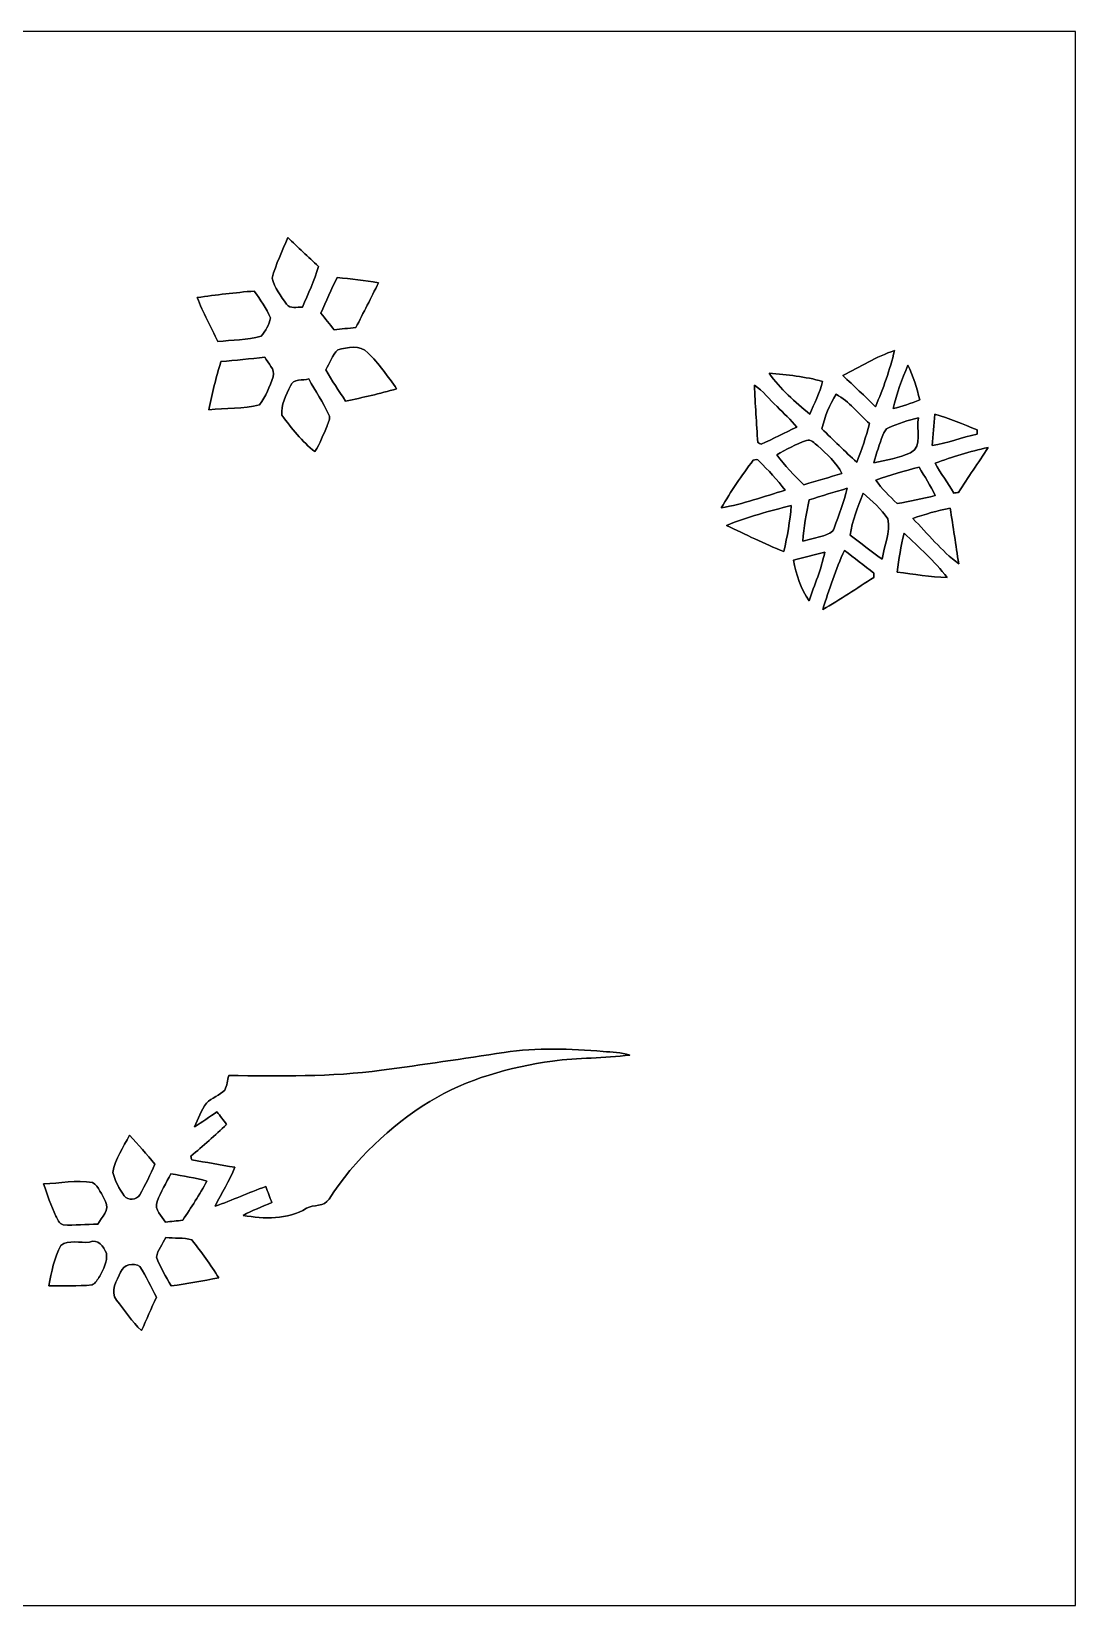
# Model space of a CAD drawing. Header units: centimetres. Extents: x -16.8 to 16.8, y -16.7 to 16.7.
# Drawn here: x -5.33 to 16.77, y -16.67 to 16.67 of the extents above; entities that cross this region are included whole.
import ezdxf

# ---------------------------------------------------------------- set-up
doc = ezdxf.new("R2010")
doc.units = ezdxf.units.CM
doc.header["$MEASUREMENT"] = 0
doc.layers.add('Layer 1', color=7, linetype='Continuous')

msp = doc.modelspace()

# ---------------------------------------------------------------- linework, layer by layer
at = {"layer": 'Layer 1', "color": 7}
for points, knots in [([(-16.77458, 16.66875), (-16.77458, 16.66875), (16.77458, 16.66875), (16.77458, 16.66875), (16.77458, 16.66875), (16.77458, 16.66875), (16.77458, -16.66875), (16.77458, -16.66875), (16.77458, -16.66875), (16.77458, -16.66875), (-16.77458, -16.66875), (-16.77458, -16.66875), (-16.77458, -16.66875), (-16.77458, -16.66875), (-16.77458, 16.66875), (-16.77458, 16.66875), (-16.77458, 16.66875), (-16.77458, 16.66875), (-16.77458, 16.66875), (-16.77458, 16.66875)], [0, 0, 0, 0, 0.16666667, 0.16666667, 0.16666667, 0.16666667, 0.33333333, 0.33333333, 0.33333333, 0.33333333, 0.5, 0.5, 0.5, 0.5, 0.66666667, 0.66666667, 0.66666667, 0.66666667, 1, 1, 1, 1]), ([(0.09313, 12.30736), (0.30692, 12.09887), (0.52458, 11.89461), (0.74542, 11.69317), (0.74542, 11.69317), (0.6544, 11.39649), (0.52352, 11.11391), (0.40534, 10.82781), (0.40534, 10.82781), (0.29034, 10.83945), (0.14252, 10.78477), (0.06703, 10.89413), (0.06703, 10.89413), (-0.05221, 11.06523), (-0.19262, 11.23915), (-0.23883, 11.44693), (-0.23883, 11.44693), (-0.15946, 11.74327), (-0.01834, 12.02126), (0.09313, 12.30736)], [0, 0, 0, 0, 0.16666667, 0.16666667, 0.16666667, 0.16666667, 0.33333333, 0.33333333, 0.33333333, 0.33333333, 0.5, 0.5, 0.5, 0.5, 0.66666667, 0.66666667, 0.66666667, 0.66666667, 1, 1, 1, 1]), ([(1.14194, 11.45822), (1.43334, 11.43035), (1.72473, 11.39613), (2.0133, 11.3471), (2.0133, 11.3471), (1.86055, 11.02713), (1.69474, 10.71351), (1.53529, 10.39671), (1.53529, 10.39671), (1.38077, 10.38437), (1.22661, 10.36779), (1.07315, 10.35085), (1.07315, 10.35085), (0.98002, 10.46868), (0.88653, 10.5858), (0.79304, 10.70292), (0.79304, 10.70292), (0.9144, 10.95234), (1.01353, 11.21234), (1.14194, 11.45822)], [0, 0, 0, 0, 0.16666667, 0.16666667, 0.16666667, 0.16666667, 0.33333333, 0.33333333, 0.33333333, 0.33333333, 0.5, 0.5, 0.5, 0.5, 0.66666667, 0.66666667, 0.66666667, 0.66666667, 1, 1, 1, 1]), ([(-1.82316, 11.03383), (-1.42205, 11.08851), (-1.02023, 11.13896), (-0.6163, 11.17141), (-0.6163, 11.17141), (-0.49071, 10.98797), (-0.35842, 10.80629), (-0.27164, 10.60062), (-0.27164, 10.60062), (-0.30339, 10.45951), (-0.37359, 10.32051), (-0.47308, 10.21539), (-0.47308, 10.21539), (-0.768, 10.12931), (-1.08444, 10.13248), (-1.38924, 10.1025), (-1.38924, 10.1025), (-1.53599, 10.41224), (-1.70427, 10.71174), (-1.82316, 11.03383)], [0, 0, 0, 0, 0.16666667, 0.16666667, 0.16666667, 0.16666667, 0.33333333, 0.33333333, 0.33333333, 0.33333333, 0.5, 0.5, 0.5, 0.5, 0.66666667, 0.66666667, 0.66666667, 0.66666667, 1, 1, 1, 1]), ([(1.15147, 9.92681), (1.3529, 9.97867), (1.62842, 10.04288), (1.78717, 9.86614), (1.78717, 9.86614), (2.0193, 9.63507), (2.21615, 9.36942), (2.39924, 9.09849), (2.39924, 9.09849), (2.04223, 9.00077), (1.68275, 8.91328), (1.31939, 8.84202), (1.31939, 8.84202), (1.1684, 9.05581), (1.03117, 9.27876), (0.89676, 9.50313), (0.89676, 9.50313), (0.98884, 9.63895), (1.0287, 9.81604), (1.15147, 9.92681)], [0, 0, 0, 0, 0.16666667, 0.16666667, 0.16666667, 0.16666667, 0.33333333, 0.33333333, 0.33333333, 0.33333333, 0.5, 0.5, 0.5, 0.5, 0.66666667, 0.66666667, 0.66666667, 0.66666667, 1, 1, 1, 1]), ([(-1.32221, 9.67599), (-1.01141, 9.70104), (-0.70168, 9.73808), (-0.39123, 9.76983), (-0.39123, 9.76983), (-0.33338, 9.63965), (-0.16263, 9.51759), (-0.21872, 9.35672), (-0.21872, 9.35672), (-0.28787, 9.14859), (-0.37253, 8.93868), (-0.50483, 8.76371), (-0.50483, 8.76371), (-0.84914, 8.66669), (-1.22308, 8.69456), (-1.57903, 8.65858), (-1.57903, 8.65858), (-1.50954, 9.00148), (-1.42452, 9.3412), (-1.32221, 9.67599)], [0, 0, 0, 0, 0.16666667, 0.16666667, 0.16666667, 0.16666667, 0.33333333, 0.33333333, 0.33333333, 0.33333333, 0.5, 0.5, 0.5, 0.5, 0.66666667, 0.66666667, 0.66666667, 0.66666667, 1, 1, 1, 1]), ([(11.8491, 9.38177), (12.20717, 9.5691), (12.55712, 9.77865), (12.93989, 9.91306), (12.93989, 9.91306), (12.84817, 9.50348), (12.70071, 9.10661), (12.53772, 8.72031), (12.53772, 8.72031), (12.31512, 8.94856), (12.07699, 9.15987), (11.8491, 9.38177)], [0, 0, 0, 0, 0.25, 0.25, 0.25, 0.25, 0.5, 0.5, 0.5, 0.5, 1, 1, 1, 1]), ([(10.28982, 9.43292), (10.66835, 9.39906), (11.05006, 9.35849), (11.4173, 9.25795), (11.4173, 9.25795), (11.3665, 9.01382), (11.23774, 8.79475), (11.14813, 8.56368), (11.14813, 8.56368), (10.83804, 8.82509), (10.51489, 9.09144), (10.28982, 9.43292)], [0, 0, 0, 0, 0.25, 0.25, 0.25, 0.25, 0.5, 0.5, 0.5, 0.5, 1, 1, 1, 1]), ([(13.22529, 9.60473), (13.341, 9.37084), (13.41085, 9.11719), (13.47576, 8.86566), (13.47576, 8.86566), (13.29337, 8.78946), (13.10464, 8.73019), (12.91378, 8.6808), (12.91378, 8.6808), (12.98363, 8.99901), (13.10111, 9.30451), (13.22529, 9.60473)], [0, 0, 0, 0, 0.25, 0.25, 0.25, 0.25, 0.5, 0.5, 0.5, 0.5, 1, 1, 1, 1]), ([(0.14923, 9.16411), (0.20532, 9.3218), (0.41487, 9.27241), (0.53622, 9.31016), (0.53622, 9.31016), (0.67592, 9.05545), (0.84243, 8.81486), (0.96485, 8.55027), (0.96485, 8.55027), (1.00048, 8.47372), (0.94968, 8.39152), (0.92781, 8.31779), (0.92781, 8.31779), (0.84702, 8.13294), (0.77505, 7.94209), (0.66887, 7.76993), (0.66887, 7.76993), (0.39476, 7.9823), (0.17568, 8.26417), (-0.03175, 8.54075), (-0.03175, 8.54075), (-0.05856, 8.76406), (0.06456, 8.96691), (0.14923, 9.16411)], [0, 0, 0, 0, 0.14285714, 0.14285714, 0.14285714, 0.14285714, 0.28571429, 0.28571429, 0.28571429, 0.28571429, 0.42857143, 0.42857143, 0.42857143, 0.42857143, 0.57142857, 0.57142857, 0.57142857, 0.57142857, 0.71428571, 0.71428571, 0.71428571, 0.71428571, 1, 1, 1, 1]), ([(9.97585, 9.17892), (10.15647, 9.05157), (10.29547, 8.87765), (10.45351, 8.7249), (10.45351, 8.7249), (10.59321, 8.57991), (10.74879, 8.44903), (10.87155, 8.28851), (10.87155, 8.28851), (10.62073, 8.16716), (10.37061, 8.04404), (10.11767, 7.92727), (10.11767, 7.92727), (10.09932, 7.93644), (10.06299, 7.95443), (10.04464, 7.96325), (10.04464, 7.96325), (10.02065, 8.36859), (9.99137, 8.77358), (9.97585, 9.17892)], [0, 0, 0, 0, 0.16666667, 0.16666667, 0.16666667, 0.16666667, 0.33333333, 0.33333333, 0.33333333, 0.33333333, 0.5, 0.5, 0.5, 0.5, 0.66666667, 0.66666667, 0.66666667, 0.66666667, 1, 1, 1, 1]), ([(11.70658, 8.98525), (11.9828, 8.83214), (12.18177, 8.57497), (12.41107, 8.3626), (12.41107, 8.3626), (12.34334, 8.08426), (12.24315, 7.81509), (12.14437, 7.54662), (12.14437, 7.54662), (11.8872, 7.77311), (11.64978, 8.0204), (11.40142, 8.25571), (11.40142, 8.25571), (11.47127, 8.50971), (11.56194, 8.76371), (11.70658, 8.98525)], [0, 0, 0, 0, 0.2, 0.2, 0.2, 0.2, 0.4, 0.4, 0.4, 0.4, 0.6, 0.6, 0.6, 0.6, 1, 1, 1, 1]), ([(12.81747, 8.27722), (13.01962, 8.36577), (13.23058, 8.43668), (13.44648, 8.48466), (13.44648, 8.48466), (13.39427, 8.249), (13.54349, 7.88352), (13.28314, 7.74347), (13.28314, 7.74347), (13.0362, 7.63623), (12.76773, 7.58896), (12.50562, 7.53639), (12.50562, 7.53639), (12.55748, 7.7343), (12.62168, 7.92939), (12.69577, 8.11989), (12.69577, 8.11989), (12.72469, 8.1788), (12.74974, 8.25253), (12.81747, 8.27722)], [0, 0, 0, 0, 0.16666667, 0.16666667, 0.16666667, 0.16666667, 0.33333333, 0.33333333, 0.33333333, 0.33333333, 0.5, 0.5, 0.5, 0.5, 0.66666667, 0.66666667, 0.66666667, 0.66666667, 1, 1, 1, 1]), ([(13.79396, 8.56227), (14.10229, 8.48113), (14.39404, 8.34849), (14.69037, 8.23277), (14.69037, 8.23277), (14.69037, 8.20984), (14.69037, 8.16398), (14.69002, 8.14105), (14.69002, 8.14105), (14.36934, 8.07649), (14.0649, 7.94632), (13.7414, 7.89693), (13.7414, 7.89693), (13.7541, 8.11883), (13.77386, 8.34072), (13.79396, 8.56227)], [0, 0, 0, 0, 0.2, 0.2, 0.2, 0.2, 0.4, 0.4, 0.4, 0.4, 0.6, 0.6, 0.6, 0.6, 1, 1, 1, 1]), ([(11.07475, 8.00806), (11.17106, 8.04651), (11.24479, 7.94173), (11.31535, 7.89446), (11.31535, 7.89446), (11.50302, 7.7156), (11.71046, 7.54168), (11.82934, 7.30603), (11.82934, 7.30603), (11.56017, 7.22983), (11.29277, 7.14763), (11.02431, 7.06931), (11.02431, 7.06931), (10.81476, 7.26405), (10.62002, 7.47466), (10.44716, 7.70255), (10.44716, 7.70255), (10.65142, 7.81403), (10.85568, 7.92727), (11.07475, 8.00806)], [0, 0, 0, 0, 0.16666667, 0.16666667, 0.16666667, 0.16666667, 0.33333333, 0.33333333, 0.33333333, 0.33333333, 0.5, 0.5, 0.5, 0.5, 0.66666667, 0.66666667, 0.66666667, 0.66666667, 1, 1, 1, 1]), ([(13.79961, 7.52616), (14.1672, 7.65492), (14.53832, 7.78016), (14.92144, 7.8553), (14.92144, 7.8553), (14.7193, 7.53427), (14.49599, 7.22665), (14.29597, 6.90421), (14.29597, 6.90421), (14.27198, 6.90139), (14.224, 6.89645), (14.20001, 6.89363), (14.20001, 6.89363), (14.06454, 7.10353), (13.92802, 7.31202), (13.79961, 7.52616)], [0, 0, 0, 0, 0.2, 0.2, 0.2, 0.2, 0.4, 0.4, 0.4, 0.4, 0.6, 0.6, 0.6, 0.6, 1, 1, 1, 1]), ([(9.94869, 7.58825), (9.99172, 7.60589), (10.04464, 7.61612), (10.07604, 7.57132), (10.07604, 7.57132), (10.27042, 7.37517), (10.45739, 7.17056), (10.62884, 6.95325), (10.62884, 6.95325), (10.17834, 6.82308), (9.73561, 6.65551), (9.27135, 6.57895), (9.27135, 6.57895), (9.4802, 6.92609), (9.70456, 7.26475), (9.94869, 7.58825)], [0, 0, 0, 0, 0.2, 0.2, 0.2, 0.2, 0.4, 0.4, 0.4, 0.4, 0.6, 0.6, 0.6, 0.6, 1, 1, 1, 1]), ([(12.54407, 7.16844), (12.84676, 7.26899), (13.15226, 7.36177), (13.46129, 7.44079), (13.46129, 7.44079), (13.57842, 7.24253), (13.70859, 7.04956), (13.80243, 6.83789), (13.80243, 6.83789), (13.53432, 6.77616), (13.2655, 6.71689), (12.99492, 6.66891), (12.99492, 6.66891), (12.83864, 6.82978), (12.67037, 6.98183), (12.54407, 7.16844)], [0, 0, 0, 0, 0.2, 0.2, 0.2, 0.2, 0.4, 0.4, 0.4, 0.4, 0.6, 0.6, 0.6, 0.6, 1, 1, 1, 1]), ([(11.13226, 6.7504), (11.40213, 6.83013), (11.66954, 6.91656), (11.94047, 6.99347), (11.94047, 6.99347), (11.8685, 6.70631), (11.76479, 6.42796), (11.66354, 6.15033), (11.66354, 6.15033), (11.63073, 6.05296), (11.5256, 6.01874), (11.43811, 5.98911), (11.43811, 5.98911), (11.29171, 5.94713), (11.14637, 5.90762), (10.99855, 5.8741), (10.99855, 5.8741), (11.01725, 6.16973), (11.07581, 6.46042), (11.13226, 6.7504)], [0, 0, 0, 0, 0.16666667, 0.16666667, 0.16666667, 0.16666667, 0.33333333, 0.33333333, 0.33333333, 0.33333333, 0.5, 0.5, 0.5, 0.5, 0.66666667, 0.66666667, 0.66666667, 0.66666667, 1, 1, 1, 1]), ([(12.27878, 6.88904), (12.46646, 6.72394), (12.65908, 6.55426), (12.80231, 6.34824), (12.80231, 6.34824), (12.85205, 6.05755), (12.72999, 5.77603), (12.67742, 5.49522), (12.67742, 5.49522), (12.44388, 5.65291), (12.22939, 5.836), (11.99974, 5.99828), (11.99974, 5.99828), (12.04701, 6.30767), (12.16272, 6.60012), (12.27878, 6.88904)], [0, 0, 0, 0, 0.2, 0.2, 0.2, 0.2, 0.4, 0.4, 0.4, 0.4, 0.6, 0.6, 0.6, 0.6, 1, 1, 1, 1]), ([(9.38424, 6.20854), (9.82874, 6.38563), (10.29088, 6.51439), (10.75549, 6.62693), (10.75549, 6.62693), (10.73009, 6.29849), (10.66941, 5.97394), (10.59921, 5.65256), (10.59921, 5.65256), (10.18752, 5.8226), (9.78288, 6.01028), (9.38424, 6.20854)], [0, 0, 0, 0, 0.25, 0.25, 0.25, 0.25, 0.5, 0.5, 0.5, 0.5, 1, 1, 1, 1]), ([(13.32759, 6.35282), (13.58618, 6.44243), (13.84935, 6.52462), (14.12028, 6.57049), (14.12028, 6.57049), (14.18484, 6.17996), (14.24164, 5.78802), (14.30055, 5.39609), (14.30055, 5.39609), (13.93331, 5.66737), (13.64756, 6.03074), (13.32759, 6.35282)], [0, 0, 0, 0, 0.25, 0.25, 0.25, 0.25, 0.5, 0.5, 0.5, 0.5, 1, 1, 1, 1]), ([(13.00092, 5.21899), (13.03373, 5.49557), (13.0743, 5.77215), (13.14732, 6.04097), (13.14732, 6.04097), (13.45847, 5.73969), (13.79326, 5.45324), (14.05608, 5.10681), (14.05608, 5.10681), (13.70189, 5.11704), (13.35087, 5.16961), (13.00092, 5.21899)], [0, 0, 0, 0, 0.25, 0.25, 0.25, 0.25, 0.5, 0.5, 0.5, 0.5, 1, 1, 1, 1]), ([(11.42189, 4.42701), (11.55876, 4.84964), (11.69599, 5.27473), (11.88297, 5.67796), (11.88297, 5.67796), (12.08828, 5.51639), (12.29501, 5.35552), (12.50456, 5.19853), (12.50456, 5.19853), (12.50421, 5.1749), (12.50315, 5.12727), (12.50244, 5.10364), (12.50244, 5.10364), (12.14296, 4.87715), (11.79371, 4.63338), (11.42189, 4.42701)], [0, 0, 0, 0, 0.2, 0.2, 0.2, 0.2, 0.4, 0.4, 0.4, 0.4, 0.6, 0.6, 0.6, 0.6, 1, 1, 1, 1]), ([(10.80029, 5.46911), (11.02148, 5.52556), (11.24091, 5.58765), (11.46422, 5.63845), (11.46422, 5.63845), (11.39366, 5.28355), (11.24585, 4.95159), (11.13331, 4.60939), (11.13331, 4.60939), (10.9474, 4.85881), (10.8652, 5.16961), (10.80029, 5.46911)], [0, 0, 0, 0, 0.25, 0.25, 0.25, 0.25, 0.5, 0.5, 0.5, 0.5, 1, 1, 1, 1]), ([(4.67536, -4.95476), (5.36893, -4.8454), (6.07519, -4.88068), (6.77227, -4.9336), (6.77227, -4.9336), (6.96101, -4.95088), (7.15504, -4.95406), (7.33813, -5.0098), (7.33813, -5.0098), (6.7945, -5.08388), (6.24311, -5.06589), (5.69877, -5.13609), (5.69877, -5.13609), (4.79178, -5.26344), (3.88796, -5.51603), (3.09951, -5.99334), (3.09951, -5.99334), (2.25072, -6.51757), (1.51271, -7.22454), (0.96696, -8.06027), (0.96696, -8.06027), (0.86607, -8.23172), (0.64135, -8.17033), (0.48824, -8.25641), (0.48824, -8.25641), (0.08784, -8.50265), (-0.40605, -8.47937), (-0.85302, -8.40881), (-0.85302, -8.40881), (-0.65934, -8.29874), (-0.44732, -8.22643), (-0.24659, -8.13117), (-0.24659, -8.13117), (-0.28469, -8.01793), (-0.32914, -7.90751), (-0.37394, -7.79745), (-0.37394, -7.79745), (-0.7366, -7.92021), (-1.08162, -8.08849), (-1.44498, -8.20914), (-1.44498, -8.20914), (-1.31374, -7.9315), (-1.13736, -7.67574), (-1.02941, -7.38681), (-1.02941, -7.38681), (-1.3335, -7.33707), (-1.63583, -7.27851), (-1.94028, -7.23194), (-1.94028, -7.23194), (-1.94486, -7.21184), (-1.95439, -7.17162), (-1.95898, -7.15151), (-1.95898, -7.15151), (-1.70074, -6.93349), (-1.44321, -6.71442), (-1.20227, -6.47771), (-1.20227, -6.47771), (-1.27, -6.38845), (-1.33844, -6.29955), (-1.40582, -6.21136), (-1.40582, -6.21136), (-1.56422, -6.32001), (-1.72014, -6.43184), (-1.88313, -6.53344), (-1.88313, -6.53344), (-1.81151, -6.35882), (-1.73884, -6.18208), (-1.62948, -6.02756), (-1.62948, -6.02756), (-1.51412, -5.91573), (-1.35184, -5.86423), (-1.23719, -5.75169), (-1.23719, -5.75169), (-1.19309, -5.65467), (-1.18428, -5.54496), (-1.15817, -5.44371), (-1.15817, -5.44371), (-0.07832, -5.45289), (1.00718, -5.47793), (2.08033, -5.33083), (2.08033, -5.33083), (2.94711, -5.21794), (3.81141, -5.086), (4.67536, -4.95476)], [0, 0, 0, 0, 0.04545455, 0.04545455, 0.04545455, 0.04545455, 0.09090909, 0.09090909, 0.09090909, 0.09090909, 0.13636364, 0.13636364, 0.13636364, 0.13636364, 0.18181818, 0.18181818, 0.18181818, 0.18181818, 0.22727273, 0.22727273, 0.22727273, 0.22727273, 0.27272727, 0.27272727, 0.27272727, 0.27272727, 0.31818182, 0.31818182, 0.31818182, 0.31818182, 0.36363636, 0.36363636, 0.36363636, 0.36363636, 0.40909091, 0.40909091, 0.40909091, 0.40909091, 0.45454545, 0.45454545, 0.45454545, 0.45454545, 0.5, 0.5, 0.5, 0.5, 0.54545455, 0.54545455, 0.54545455, 0.54545455, 0.59090909, 0.59090909, 0.59090909, 0.59090909, 0.63636364, 0.63636364, 0.63636364, 0.63636364, 0.68181818, 0.68181818, 0.68181818, 0.68181818, 0.72727273, 0.72727273, 0.72727273, 0.72727273, 0.77272727, 0.77272727, 0.77272727, 0.77272727, 0.81818182, 0.81818182, 0.81818182, 0.81818182, 0.86363636, 0.86363636, 0.86363636, 0.86363636, 0.90909091, 0.90909091, 0.90909091, 0.90909091, 1, 1, 1, 1]), ([(-3.25755, -6.70983), (-3.07269, -6.90845), (-2.89348, -7.11271), (-2.72027, -7.32155), (-2.72027, -7.32155), (-2.82116, -7.53921), (-2.91359, -7.76323), (-3.0413, -7.96713), (-3.0413, -7.96713), (-3.10409, -8.08743), (-3.28859, -8.09625), (-3.36868, -7.99006), (-3.36868, -7.99006), (-3.47733, -7.84154), (-3.56799, -7.67362), (-3.61174, -7.49512), (-3.61174, -7.49512), (-3.55812, -7.21042), (-3.38984, -6.96313), (-3.25755, -6.70983)], [0, 0, 0, 0, 0.16666667, 0.16666667, 0.16666667, 0.16666667, 0.33333333, 0.33333333, 0.33333333, 0.33333333, 0.5, 0.5, 0.5, 0.5, 0.66666667, 0.66666667, 0.66666667, 0.66666667, 1, 1, 1, 1]), ([(-5.07577, -7.73994), (-4.73322, -7.7216), (-4.38326, -7.65634), (-4.04248, -7.71102), (-4.04248, -7.71102), (-3.90596, -7.79709), (-3.84775, -7.97137), (-3.76802, -8.1086), (-3.76802, -8.1086), (-3.66536, -8.28604), (-3.84739, -8.44726), (-3.92959, -8.5919), (-3.92959, -8.5919), (-4.17477, -8.59649), (-4.4196, -8.61977), (-4.66408, -8.60742), (-4.66408, -8.60742), (-4.74733, -8.57956), (-4.78331, -8.49066), (-4.82, -8.41904), (-4.82, -8.41904), (-4.91808, -8.1975), (-5.00027, -7.96925), (-5.07577, -7.73994)], [0, 0, 0, 0, 0.14285714, 0.14285714, 0.14285714, 0.14285714, 0.28571429, 0.28571429, 0.28571429, 0.28571429, 0.42857143, 0.42857143, 0.42857143, 0.42857143, 0.57142857, 0.57142857, 0.57142857, 0.57142857, 0.71428571, 0.71428571, 0.71428571, 0.71428571, 1, 1, 1, 1]), ([(-2.38019, -7.52616), (-2.12478, -7.57026), (-1.86796, -7.61224), (-1.61749, -7.68033), (-1.61749, -7.68033), (-1.7713, -7.96678), (-1.95298, -8.23736), (-2.13043, -8.50971), (-2.13043, -8.50971), (-2.25284, -8.51923), (-2.37314, -8.53369), (-2.49449, -8.55063), (-2.49449, -8.55063), (-2.57422, -8.4134), (-2.74214, -8.29486), (-2.67123, -8.11354), (-2.67123, -8.11354), (-2.59997, -7.9061), (-2.48426, -7.71772), (-2.38019, -7.52616)], [0, 0, 0, 0, 0.16666667, 0.16666667, 0.16666667, 0.16666667, 0.33333333, 0.33333333, 0.33333333, 0.33333333, 0.5, 0.5, 0.5, 0.5, 0.66666667, 0.66666667, 0.66666667, 0.66666667, 1, 1, 1, 1]), ([(-4.71205, -9.04381), (-4.55224, -8.90976), (-4.29824, -9.00148), (-4.10845, -8.97079), (-4.10845, -8.97079), (-3.91795, -8.89811), (-3.80436, -9.06392), (-3.74756, -9.20856), (-3.74756, -9.20856), (-3.71793, -9.3853), (-3.81106, -9.54334), (-3.88973, -9.69257), (-3.88973, -9.69257), (-3.93312, -9.76242), (-3.97369, -9.84391), (-4.05201, -9.87989), (-4.05201, -9.87989), (-4.35716, -9.90741), (-4.66337, -9.89683), (-4.96852, -9.89683), (-4.96852, -9.89683), (-4.91067, -9.6072), (-4.85281, -9.30592), (-4.71205, -9.04381)], [0, 0, 0, 0, 0.14285714, 0.14285714, 0.14285714, 0.14285714, 0.28571429, 0.28571429, 0.28571429, 0.28571429, 0.42857143, 0.42857143, 0.42857143, 0.42857143, 0.57142857, 0.57142857, 0.57142857, 0.57142857, 0.71428571, 0.71428571, 0.71428571, 0.71428571, 1, 1, 1, 1]), ([(-2.4892, -8.87518), (-2.30717, -8.89564), (-2.11561, -8.87377), (-1.93781, -8.92351), (-1.93781, -8.92351), (-1.7339, -9.18175), (-1.54058, -9.45233), (-1.3656, -9.73173), (-1.3656, -9.73173), (-1.70321, -9.78782), (-2.04011, -9.8485), (-2.37843, -9.90036), (-2.37843, -9.90036), (-2.48179, -9.69857), (-2.61338, -9.50701), (-2.68499, -9.29111), (-2.68499, -9.29111), (-2.66665, -9.13694), (-2.55517, -9.01171), (-2.4892, -8.87518)], [0, 0, 0, 0, 0.16666667, 0.16666667, 0.16666667, 0.16666667, 0.33333333, 0.33333333, 0.33333333, 0.33333333, 0.5, 0.5, 0.5, 0.5, 0.66666667, 0.66666667, 0.66666667, 0.66666667, 1, 1, 1, 1]), ([(-3.44523, -9.60826), (-3.38702, -9.45162), (-3.17006, -9.39588), (-3.03706, -9.49043), (-3.03706, -9.49043), (-2.89878, -9.69433), (-2.80282, -9.92293), (-2.68923, -10.14095), (-2.68923, -10.14095), (-2.8, -10.37308), (-2.89913, -10.6105), (-3.0039, -10.84545), (-3.0039, -10.84545), (-3.20851, -10.6553), (-3.36056, -10.41682), (-3.53272, -10.19916), (-3.53272, -10.19916), (-3.67383, -10.01677), (-3.52813, -9.78006), (-3.44523, -9.60826)], [0, 0, 0, 0, 0.16666667, 0.16666667, 0.16666667, 0.16666667, 0.33333333, 0.33333333, 0.33333333, 0.33333333, 0.5, 0.5, 0.5, 0.5, 0.66666667, 0.66666667, 0.66666667, 0.66666667, 1, 1, 1, 1])]:
    msp.add_open_spline(points, degree=3, knots=knots, dxfattribs=at)
at = {"layer": 'Layer 1', "color": 253}
for points, knots in [([(0.09313, 12.30736), (-0.01834, 12.02126), (-0.15946, 11.74327), (-0.23883, 11.44693), (-0.23883, 11.44693), (-0.19262, 11.23915), (-0.05221, 11.06523), (0.06703, 10.89413), (0.06703, 10.89413), (0.14252, 10.78477), (0.29034, 10.83945), (0.40534, 10.82781), (0.40534, 10.82781), (0.52352, 11.11391), (0.6544, 11.39649), (0.74542, 11.69317), (0.74542, 11.69317), (0.52458, 11.89461), (0.30692, 12.09887), (0.09313, 12.30736), (0.09313, 12.30736), (0.09313, 12.30736), (0.09313, 12.30736), (0.09313, 12.30736)], [0, 0, 0, 0, 0.14285714, 0.14285714, 0.14285714, 0.14285714, 0.28571429, 0.28571429, 0.28571429, 0.28571429, 0.42857143, 0.42857143, 0.42857143, 0.42857143, 0.57142857, 0.57142857, 0.57142857, 0.57142857, 0.71428571, 0.71428571, 0.71428571, 0.71428571, 1, 1, 1, 1]), ([(1.14194, 11.45822), (1.01353, 11.21234), (0.9144, 10.95234), (0.79304, 10.70292), (0.79304, 10.70292), (0.88653, 10.5858), (0.98002, 10.46868), (1.07315, 10.35085), (1.07315, 10.35085), (1.22661, 10.36779), (1.38077, 10.38437), (1.53529, 10.39671), (1.53529, 10.39671), (1.69474, 10.71351), (1.86055, 11.02713), (2.0133, 11.3471), (2.0133, 11.3471), (1.72473, 11.39613), (1.43334, 11.43035), (1.14194, 11.45822), (1.14194, 11.45822), (1.14194, 11.45822), (1.14194, 11.45822), (1.14194, 11.45822)], [0, 0, 0, 0, 0.14285714, 0.14285714, 0.14285714, 0.14285714, 0.28571429, 0.28571429, 0.28571429, 0.28571429, 0.42857143, 0.42857143, 0.42857143, 0.42857143, 0.57142857, 0.57142857, 0.57142857, 0.57142857, 0.71428571, 0.71428571, 0.71428571, 0.71428571, 1, 1, 1, 1]), ([(-1.82316, 11.03383), (-1.70427, 10.71174), (-1.53599, 10.41224), (-1.38924, 10.1025), (-1.38924, 10.1025), (-1.08444, 10.13248), (-0.768, 10.12931), (-0.47308, 10.21539), (-0.47308, 10.21539), (-0.37359, 10.32051), (-0.30339, 10.45951), (-0.27164, 10.60062), (-0.27164, 10.60062), (-0.35842, 10.80629), (-0.49071, 10.98797), (-0.6163, 11.17141), (-0.6163, 11.17141), (-1.02023, 11.13896), (-1.42205, 11.08851), (-1.82316, 11.03383), (-1.82316, 11.03383), (-1.82316, 11.03383), (-1.82316, 11.03383), (-1.82316, 11.03383)], [0, 0, 0, 0, 0.14285714, 0.14285714, 0.14285714, 0.14285714, 0.28571429, 0.28571429, 0.28571429, 0.28571429, 0.42857143, 0.42857143, 0.42857143, 0.42857143, 0.57142857, 0.57142857, 0.57142857, 0.57142857, 0.71428571, 0.71428571, 0.71428571, 0.71428571, 1, 1, 1, 1]), ([(1.15147, 9.92681), (1.0287, 9.81604), (0.98884, 9.63895), (0.89676, 9.50313), (0.89676, 9.50313), (1.03117, 9.27876), (1.1684, 9.05581), (1.31939, 8.84202), (1.31939, 8.84202), (1.68275, 8.91328), (2.04223, 9.00077), (2.39924, 9.09849), (2.39924, 9.09849), (2.21615, 9.36942), (2.0193, 9.63507), (1.78717, 9.86614), (1.78717, 9.86614), (1.62842, 10.04288), (1.3529, 9.97867), (1.15147, 9.92681), (1.15147, 9.92681), (1.15147, 9.92681), (1.15147, 9.92681), (1.15147, 9.92681)], [0, 0, 0, 0, 0.14285714, 0.14285714, 0.14285714, 0.14285714, 0.28571429, 0.28571429, 0.28571429, 0.28571429, 0.42857143, 0.42857143, 0.42857143, 0.42857143, 0.57142857, 0.57142857, 0.57142857, 0.57142857, 0.71428571, 0.71428571, 0.71428571, 0.71428571, 1, 1, 1, 1]), ([(-1.32221, 9.67599), (-1.42452, 9.3412), (-1.50954, 9.00148), (-1.57903, 8.65858), (-1.57903, 8.65858), (-1.22308, 8.69456), (-0.84914, 8.66669), (-0.50483, 8.76371), (-0.50483, 8.76371), (-0.37253, 8.93868), (-0.28787, 9.14859), (-0.21872, 9.35672), (-0.21872, 9.35672), (-0.16263, 9.51759), (-0.33338, 9.63965), (-0.39123, 9.76983), (-0.39123, 9.76983), (-0.70168, 9.73808), (-1.01141, 9.70104), (-1.32221, 9.67599), (-1.32221, 9.67599), (-1.32221, 9.67599), (-1.32221, 9.67599), (-1.32221, 9.67599)], [0, 0, 0, 0, 0.14285714, 0.14285714, 0.14285714, 0.14285714, 0.28571429, 0.28571429, 0.28571429, 0.28571429, 0.42857143, 0.42857143, 0.42857143, 0.42857143, 0.57142857, 0.57142857, 0.57142857, 0.57142857, 0.71428571, 0.71428571, 0.71428571, 0.71428571, 1, 1, 1, 1]), ([(11.8491, 9.38177), (12.07699, 9.15987), (12.31512, 8.94856), (12.53772, 8.72031), (12.53772, 8.72031), (12.70071, 9.10661), (12.84817, 9.50348), (12.93989, 9.91306), (12.93989, 9.91306), (12.55712, 9.77865), (12.20717, 9.5691), (11.8491, 9.38177), (11.8491, 9.38177), (11.8491, 9.38177), (11.8491, 9.38177), (11.8491, 9.38177)], [0, 0, 0, 0, 0.2, 0.2, 0.2, 0.2, 0.4, 0.4, 0.4, 0.4, 0.6, 0.6, 0.6, 0.6, 1, 1, 1, 1]), ([(10.28982, 9.43292), (10.51489, 9.09144), (10.83804, 8.82509), (11.14813, 8.56368), (11.14813, 8.56368), (11.23774, 8.79475), (11.3665, 9.01382), (11.4173, 9.25795), (11.4173, 9.25795), (11.05006, 9.35849), (10.66835, 9.39906), (10.28982, 9.43292), (10.28982, 9.43292), (10.28982, 9.43292), (10.28982, 9.43292), (10.28982, 9.43292)], [0, 0, 0, 0, 0.2, 0.2, 0.2, 0.2, 0.4, 0.4, 0.4, 0.4, 0.6, 0.6, 0.6, 0.6, 1, 1, 1, 1]), ([(13.22529, 9.60473), (13.10111, 9.30451), (12.98363, 8.99901), (12.91378, 8.6808), (12.91378, 8.6808), (13.10464, 8.73019), (13.29337, 8.78946), (13.47576, 8.86566), (13.47576, 8.86566), (13.41085, 9.11719), (13.341, 9.37084), (13.22529, 9.60473), (13.22529, 9.60473), (13.22529, 9.60473), (13.22529, 9.60473), (13.22529, 9.60473)], [0, 0, 0, 0, 0.2, 0.2, 0.2, 0.2, 0.4, 0.4, 0.4, 0.4, 0.6, 0.6, 0.6, 0.6, 1, 1, 1, 1]), ([(0.14923, 9.16411), (0.06456, 8.96691), (-0.05856, 8.76406), (-0.03175, 8.54075), (-0.03175, 8.54075), (0.17568, 8.26417), (0.39476, 7.9823), (0.66887, 7.76993), (0.66887, 7.76993), (0.77505, 7.94209), (0.84702, 8.13294), (0.92781, 8.31779), (0.92781, 8.31779), (0.94968, 8.39152), (1.00048, 8.47372), (0.96485, 8.55027), (0.96485, 8.55027), (0.84243, 8.81486), (0.67592, 9.05545), (0.53622, 9.31016), (0.53622, 9.31016), (0.41487, 9.27241), (0.20532, 9.3218), (0.14923, 9.16411), (0.14923, 9.16411), (0.14923, 9.16411), (0.14923, 9.16411), (0.14923, 9.16411)], [0, 0, 0, 0, 0.125, 0.125, 0.125, 0.125, 0.25, 0.25, 0.25, 0.25, 0.375, 0.375, 0.375, 0.375, 0.5, 0.5, 0.5, 0.5, 0.625, 0.625, 0.625, 0.625, 0.75, 0.75, 0.75, 0.75, 1, 1, 1, 1]), ([(9.97585, 9.17892), (9.99137, 8.77358), (10.02065, 8.36859), (10.04464, 7.96325), (10.04464, 7.96325), (10.06299, 7.95443), (10.09932, 7.93644), (10.11767, 7.92727), (10.11767, 7.92727), (10.37061, 8.04404), (10.62073, 8.16716), (10.87155, 8.28851), (10.87155, 8.28851), (10.74879, 8.44903), (10.59321, 8.57991), (10.45351, 8.7249), (10.45351, 8.7249), (10.29547, 8.87765), (10.15647, 9.05157), (9.97585, 9.17892), (9.97585, 9.17892), (9.97585, 9.17892), (9.97585, 9.17892), (9.97585, 9.17892)], [0, 0, 0, 0, 0.14285714, 0.14285714, 0.14285714, 0.14285714, 0.28571429, 0.28571429, 0.28571429, 0.28571429, 0.42857143, 0.42857143, 0.42857143, 0.42857143, 0.57142857, 0.57142857, 0.57142857, 0.57142857, 0.71428571, 0.71428571, 0.71428571, 0.71428571, 1, 1, 1, 1]), ([(11.70658, 8.98525), (11.56194, 8.76371), (11.47127, 8.50971), (11.40142, 8.25571), (11.40142, 8.25571), (11.64978, 8.0204), (11.8872, 7.77311), (12.14437, 7.54662), (12.14437, 7.54662), (12.24315, 7.81509), (12.34334, 8.08426), (12.41107, 8.3626), (12.41107, 8.3626), (12.18177, 8.57497), (11.9828, 8.83214), (11.70658, 8.98525), (11.70658, 8.98525), (11.70658, 8.98525), (11.70658, 8.98525), (11.70658, 8.98525)], [0, 0, 0, 0, 0.16666667, 0.16666667, 0.16666667, 0.16666667, 0.33333333, 0.33333333, 0.33333333, 0.33333333, 0.5, 0.5, 0.5, 0.5, 0.66666667, 0.66666667, 0.66666667, 0.66666667, 1, 1, 1, 1]), ([(12.81747, 8.27722), (12.74974, 8.25253), (12.72469, 8.1788), (12.69577, 8.11989), (12.69577, 8.11989), (12.62168, 7.92939), (12.55748, 7.7343), (12.50562, 7.53639), (12.50562, 7.53639), (12.76773, 7.58896), (13.0362, 7.63623), (13.28314, 7.74347), (13.28314, 7.74347), (13.54349, 7.88352), (13.39427, 8.249), (13.44648, 8.48466), (13.44648, 8.48466), (13.23058, 8.43668), (13.01962, 8.36577), (12.81747, 8.27722), (12.81747, 8.27722), (12.81747, 8.27722), (12.81747, 8.27722), (12.81747, 8.27722)], [0, 0, 0, 0, 0.14285714, 0.14285714, 0.14285714, 0.14285714, 0.28571429, 0.28571429, 0.28571429, 0.28571429, 0.42857143, 0.42857143, 0.42857143, 0.42857143, 0.57142857, 0.57142857, 0.57142857, 0.57142857, 0.71428571, 0.71428571, 0.71428571, 0.71428571, 1, 1, 1, 1]), ([(13.79396, 8.56227), (13.77386, 8.34072), (13.7541, 8.11883), (13.7414, 7.89693), (13.7414, 7.89693), (14.0649, 7.94632), (14.36934, 8.07649), (14.69002, 8.14105), (14.69002, 8.14105), (14.69037, 8.16398), (14.69037, 8.20984), (14.69037, 8.23277), (14.69037, 8.23277), (14.39404, 8.34849), (14.10229, 8.48113), (13.79396, 8.56227), (13.79396, 8.56227), (13.79396, 8.56227), (13.79396, 8.56227), (13.79396, 8.56227)], [0, 0, 0, 0, 0.16666667, 0.16666667, 0.16666667, 0.16666667, 0.33333333, 0.33333333, 0.33333333, 0.33333333, 0.5, 0.5, 0.5, 0.5, 0.66666667, 0.66666667, 0.66666667, 0.66666667, 1, 1, 1, 1]), ([(11.07475, 8.00806), (10.85568, 7.92727), (10.65142, 7.81403), (10.44716, 7.70255), (10.44716, 7.70255), (10.62002, 7.47466), (10.81476, 7.26405), (11.02431, 7.06931), (11.02431, 7.06931), (11.29277, 7.14763), (11.56017, 7.22983), (11.82934, 7.30603), (11.82934, 7.30603), (11.71046, 7.54168), (11.50302, 7.7156), (11.31535, 7.89446), (11.31535, 7.89446), (11.24479, 7.94173), (11.17106, 8.04651), (11.07475, 8.00806), (11.07475, 8.00806), (11.07475, 8.00806), (11.07475, 8.00806), (11.07475, 8.00806)], [0, 0, 0, 0, 0.14285714, 0.14285714, 0.14285714, 0.14285714, 0.28571429, 0.28571429, 0.28571429, 0.28571429, 0.42857143, 0.42857143, 0.42857143, 0.42857143, 0.57142857, 0.57142857, 0.57142857, 0.57142857, 0.71428571, 0.71428571, 0.71428571, 0.71428571, 1, 1, 1, 1]), ([(13.79961, 7.52616), (13.92802, 7.31202), (14.06454, 7.10353), (14.20001, 6.89363), (14.20001, 6.89363), (14.224, 6.89645), (14.27198, 6.90139), (14.29597, 6.90421), (14.29597, 6.90421), (14.49599, 7.22665), (14.7193, 7.53427), (14.92144, 7.8553), (14.92144, 7.8553), (14.53832, 7.78016), (14.1672, 7.65492), (13.79961, 7.52616), (13.79961, 7.52616), (13.79961, 7.52616), (13.79961, 7.52616), (13.79961, 7.52616)], [0, 0, 0, 0, 0.16666667, 0.16666667, 0.16666667, 0.16666667, 0.33333333, 0.33333333, 0.33333333, 0.33333333, 0.5, 0.5, 0.5, 0.5, 0.66666667, 0.66666667, 0.66666667, 0.66666667, 1, 1, 1, 1]), ([(9.94869, 7.58825), (9.70456, 7.26475), (9.4802, 6.92609), (9.27135, 6.57895), (9.27135, 6.57895), (9.73561, 6.65551), (10.17834, 6.82308), (10.62884, 6.95325), (10.62884, 6.95325), (10.45739, 7.17056), (10.27042, 7.37517), (10.07604, 7.57132), (10.07604, 7.57132), (10.04464, 7.61612), (9.99172, 7.60589), (9.94869, 7.58825), (9.94869, 7.58825), (9.94869, 7.58825), (9.94869, 7.58825), (9.94869, 7.58825)], [0, 0, 0, 0, 0.16666667, 0.16666667, 0.16666667, 0.16666667, 0.33333333, 0.33333333, 0.33333333, 0.33333333, 0.5, 0.5, 0.5, 0.5, 0.66666667, 0.66666667, 0.66666667, 0.66666667, 1, 1, 1, 1]), ([(12.54407, 7.16844), (12.67037, 6.98183), (12.83864, 6.82978), (12.99492, 6.66891), (12.99492, 6.66891), (13.2655, 6.71689), (13.53432, 6.77616), (13.80243, 6.83789), (13.80243, 6.83789), (13.70859, 7.04956), (13.57842, 7.24253), (13.46129, 7.44079), (13.46129, 7.44079), (13.15226, 7.36177), (12.84676, 7.26899), (12.54407, 7.16844), (12.54407, 7.16844), (12.54407, 7.16844), (12.54407, 7.16844), (12.54407, 7.16844)], [0, 0, 0, 0, 0.16666667, 0.16666667, 0.16666667, 0.16666667, 0.33333333, 0.33333333, 0.33333333, 0.33333333, 0.5, 0.5, 0.5, 0.5, 0.66666667, 0.66666667, 0.66666667, 0.66666667, 1, 1, 1, 1]), ([(11.13226, 6.7504), (11.07581, 6.46042), (11.01725, 6.16973), (10.99855, 5.8741), (10.99855, 5.8741), (11.14637, 5.90762), (11.29171, 5.94713), (11.43811, 5.98911), (11.43811, 5.98911), (11.5256, 6.01874), (11.63073, 6.05296), (11.66354, 6.15033), (11.66354, 6.15033), (11.76479, 6.42796), (11.8685, 6.70631), (11.94047, 6.99347), (11.94047, 6.99347), (11.66954, 6.91656), (11.40213, 6.83013), (11.13226, 6.7504), (11.13226, 6.7504), (11.13226, 6.7504), (11.13226, 6.7504), (11.13226, 6.7504)], [0, 0, 0, 0, 0.14285714, 0.14285714, 0.14285714, 0.14285714, 0.28571429, 0.28571429, 0.28571429, 0.28571429, 0.42857143, 0.42857143, 0.42857143, 0.42857143, 0.57142857, 0.57142857, 0.57142857, 0.57142857, 0.71428571, 0.71428571, 0.71428571, 0.71428571, 1, 1, 1, 1]), ([(12.27878, 6.88904), (12.16272, 6.60012), (12.04701, 6.30767), (11.99974, 5.99828), (11.99974, 5.99828), (12.22939, 5.836), (12.44388, 5.65291), (12.67742, 5.49522), (12.67742, 5.49522), (12.72999, 5.77603), (12.85205, 6.05755), (12.80231, 6.34824), (12.80231, 6.34824), (12.65908, 6.55426), (12.46646, 6.72394), (12.27878, 6.88904), (12.27878, 6.88904), (12.27878, 6.88904), (12.27878, 6.88904), (12.27878, 6.88904)], [0, 0, 0, 0, 0.16666667, 0.16666667, 0.16666667, 0.16666667, 0.33333333, 0.33333333, 0.33333333, 0.33333333, 0.5, 0.5, 0.5, 0.5, 0.66666667, 0.66666667, 0.66666667, 0.66666667, 1, 1, 1, 1]), ([(9.38424, 6.20854), (9.78288, 6.01028), (10.18752, 5.8226), (10.59921, 5.65256), (10.59921, 5.65256), (10.66941, 5.97394), (10.73009, 6.29849), (10.75549, 6.62693), (10.75549, 6.62693), (10.29088, 6.51439), (9.82874, 6.38563), (9.38424, 6.20854), (9.38424, 6.20854), (9.38424, 6.20854), (9.38424, 6.20854), (9.38424, 6.20854)], [0, 0, 0, 0, 0.2, 0.2, 0.2, 0.2, 0.4, 0.4, 0.4, 0.4, 0.6, 0.6, 0.6, 0.6, 1, 1, 1, 1]), ([(13.32759, 6.35282), (13.64756, 6.03074), (13.93331, 5.66737), (14.30055, 5.39609), (14.30055, 5.39609), (14.24164, 5.78802), (14.18484, 6.17996), (14.12028, 6.57049), (14.12028, 6.57049), (13.84935, 6.52462), (13.58618, 6.44243), (13.32759, 6.35282), (13.32759, 6.35282), (13.32759, 6.35282), (13.32759, 6.35282), (13.32759, 6.35282)], [0, 0, 0, 0, 0.2, 0.2, 0.2, 0.2, 0.4, 0.4, 0.4, 0.4, 0.6, 0.6, 0.6, 0.6, 1, 1, 1, 1]), ([(13.00092, 5.21899), (13.35087, 5.16961), (13.70189, 5.11704), (14.05608, 5.10681), (14.05608, 5.10681), (13.79326, 5.45324), (13.45847, 5.73969), (13.14732, 6.04097), (13.14732, 6.04097), (13.0743, 5.77215), (13.03373, 5.49557), (13.00092, 5.21899), (13.00092, 5.21899), (13.00092, 5.21899), (13.00092, 5.21899), (13.00092, 5.21899)], [0, 0, 0, 0, 0.2, 0.2, 0.2, 0.2, 0.4, 0.4, 0.4, 0.4, 0.6, 0.6, 0.6, 0.6, 1, 1, 1, 1]), ([(11.42189, 4.42701), (11.79371, 4.63338), (12.14296, 4.87715), (12.50244, 5.10364), (12.50244, 5.10364), (12.50315, 5.12727), (12.50421, 5.1749), (12.50456, 5.19853), (12.50456, 5.19853), (12.29501, 5.35552), (12.08828, 5.51639), (11.88297, 5.67796), (11.88297, 5.67796), (11.69599, 5.27473), (11.55876, 4.84964), (11.42189, 4.42701), (11.42189, 4.42701), (11.42189, 4.42701), (11.42189, 4.42701), (11.42189, 4.42701)], [0, 0, 0, 0, 0.16666667, 0.16666667, 0.16666667, 0.16666667, 0.33333333, 0.33333333, 0.33333333, 0.33333333, 0.5, 0.5, 0.5, 0.5, 0.66666667, 0.66666667, 0.66666667, 0.66666667, 1, 1, 1, 1]), ([(10.80029, 5.46911), (10.8652, 5.16961), (10.9474, 4.85881), (11.13331, 4.60939), (11.13331, 4.60939), (11.24585, 4.95159), (11.39366, 5.28355), (11.46422, 5.63845), (11.46422, 5.63845), (11.24091, 5.58765), (11.02148, 5.52556), (10.80029, 5.46911), (10.80029, 5.46911), (10.80029, 5.46911), (10.80029, 5.46911), (10.80029, 5.46911)], [0, 0, 0, 0, 0.2, 0.2, 0.2, 0.2, 0.4, 0.4, 0.4, 0.4, 0.6, 0.6, 0.6, 0.6, 1, 1, 1, 1]), ([(4.67536, -4.95476), (3.81141, -5.086), (2.94711, -5.21794), (2.08033, -5.33083), (2.08033, -5.33083), (1.00718, -5.47793), (-0.07832, -5.45289), (-1.15817, -5.44371), (-1.15817, -5.44371), (-1.18428, -5.54496), (-1.19309, -5.65467), (-1.23719, -5.75169), (-1.23719, -5.75169), (-1.35184, -5.86423), (-1.51412, -5.91573), (-1.62948, -6.02756), (-1.62948, -6.02756), (-1.73884, -6.18208), (-1.81151, -6.35882), (-1.88313, -6.53344), (-1.88313, -6.53344), (-1.72014, -6.43184), (-1.56422, -6.32001), (-1.40582, -6.21136), (-1.40582, -6.21136), (-1.33844, -6.29955), (-1.27, -6.38845), (-1.20227, -6.47771), (-1.20227, -6.47771), (-1.44321, -6.71442), (-1.70074, -6.93349), (-1.95898, -7.15151), (-1.95898, -7.15151), (-1.95439, -7.17162), (-1.94486, -7.21184), (-1.94028, -7.23194), (-1.94028, -7.23194), (-1.63583, -7.27851), (-1.3335, -7.33707), (-1.02941, -7.38681), (-1.02941, -7.38681), (-1.13736, -7.67574), (-1.31374, -7.9315), (-1.44498, -8.20914), (-1.44498, -8.20914), (-1.08162, -8.08849), (-0.7366, -7.92021), (-0.37394, -7.79745), (-0.37394, -7.79745), (-0.32914, -7.90751), (-0.28469, -8.01793), (-0.24659, -8.13117), (-0.24659, -8.13117), (-0.44732, -8.22643), (-0.65934, -8.29874), (-0.85302, -8.40881), (-0.85302, -8.40881), (-0.40605, -8.47937), (0.08784, -8.50265), (0.48824, -8.25641), (0.48824, -8.25641), (0.64135, -8.17033), (0.86607, -8.23172), (0.96696, -8.06027), (0.96696, -8.06027), (1.51271, -7.22454), (2.25072, -6.51757), (3.09951, -5.99334), (3.09951, -5.99334), (3.88796, -5.51603), (4.79178, -5.26344), (5.69877, -5.13609), (5.69877, -5.13609), (6.24311, -5.06589), (6.7945, -5.08388), (7.33813, -5.0098), (7.33813, -5.0098), (7.15504, -4.95406), (6.96101, -4.95088), (6.77227, -4.9336), (6.77227, -4.9336), (6.07519, -4.88068), (5.36893, -4.8454), (4.67536, -4.95476), (4.67536, -4.95476), (4.67536, -4.95476), (4.67536, -4.95476), (4.67536, -4.95476)], [0, 0, 0, 0, 0.04347826, 0.04347826, 0.04347826, 0.04347826, 0.08695652, 0.08695652, 0.08695652, 0.08695652, 0.13043478, 0.13043478, 0.13043478, 0.13043478, 0.17391304, 0.17391304, 0.17391304, 0.17391304, 0.2173913, 0.2173913, 0.2173913, 0.2173913, 0.26086957, 0.26086957, 0.26086957, 0.26086957, 0.30434783, 0.30434783, 0.30434783, 0.30434783, 0.34782609, 0.34782609, 0.34782609, 0.34782609, 0.39130435, 0.39130435, 0.39130435, 0.39130435, 0.43478261, 0.43478261, 0.43478261, 0.43478261, 0.47826087, 0.47826087, 0.47826087, 0.47826087, 0.52173913, 0.52173913, 0.52173913, 0.52173913, 0.56521739, 0.56521739, 0.56521739, 0.56521739, 0.60869565, 0.60869565, 0.60869565, 0.60869565, 0.65217391, 0.65217391, 0.65217391, 0.65217391, 0.69565217, 0.69565217, 0.69565217, 0.69565217, 0.73913043, 0.73913043, 0.73913043, 0.73913043, 0.7826087, 0.7826087, 0.7826087, 0.7826087, 0.82608696, 0.82608696, 0.82608696, 0.82608696, 0.86956522, 0.86956522, 0.86956522, 0.86956522, 0.91304348, 0.91304348, 0.91304348, 0.91304348, 1, 1, 1, 1]), ([(-3.25755, -6.70983), (-3.38984, -6.96313), (-3.55812, -7.21042), (-3.61174, -7.49512), (-3.61174, -7.49512), (-3.56799, -7.67362), (-3.47733, -7.84154), (-3.36868, -7.99006), (-3.36868, -7.99006), (-3.28859, -8.09625), (-3.10409, -8.08743), (-3.0413, -7.96713), (-3.0413, -7.96713), (-2.91359, -7.76323), (-2.82116, -7.53921), (-2.72027, -7.32155), (-2.72027, -7.32155), (-2.89348, -7.11271), (-3.07269, -6.90845), (-3.25755, -6.70983), (-3.25755, -6.70983), (-3.25755, -6.70983), (-3.25755, -6.70983), (-3.25755, -6.70983)], [0, 0, 0, 0, 0.14285714, 0.14285714, 0.14285714, 0.14285714, 0.28571429, 0.28571429, 0.28571429, 0.28571429, 0.42857143, 0.42857143, 0.42857143, 0.42857143, 0.57142857, 0.57142857, 0.57142857, 0.57142857, 0.71428571, 0.71428571, 0.71428571, 0.71428571, 1, 1, 1, 1]), ([(-5.07577, -7.73994), (-5.00027, -7.96925), (-4.91808, -8.1975), (-4.82, -8.41904), (-4.82, -8.41904), (-4.78331, -8.49066), (-4.74733, -8.57956), (-4.66408, -8.60742), (-4.66408, -8.60742), (-4.4196, -8.61977), (-4.17477, -8.59649), (-3.92959, -8.5919), (-3.92959, -8.5919), (-3.84739, -8.44726), (-3.66536, -8.28604), (-3.76802, -8.1086), (-3.76802, -8.1086), (-3.84775, -7.97137), (-3.90596, -7.79709), (-4.04248, -7.71102), (-4.04248, -7.71102), (-4.38326, -7.65634), (-4.73322, -7.7216), (-5.07577, -7.73994), (-5.07577, -7.73994), (-5.07577, -7.73994), (-5.07577, -7.73994), (-5.07577, -7.73994)], [0, 0, 0, 0, 0.125, 0.125, 0.125, 0.125, 0.25, 0.25, 0.25, 0.25, 0.375, 0.375, 0.375, 0.375, 0.5, 0.5, 0.5, 0.5, 0.625, 0.625, 0.625, 0.625, 0.75, 0.75, 0.75, 0.75, 1, 1, 1, 1]), ([(-2.38019, -7.52616), (-2.48426, -7.71772), (-2.59997, -7.9061), (-2.67123, -8.11354), (-2.67123, -8.11354), (-2.74214, -8.29486), (-2.57422, -8.4134), (-2.49449, -8.55063), (-2.49449, -8.55063), (-2.37314, -8.53369), (-2.25284, -8.51923), (-2.13043, -8.50971), (-2.13043, -8.50971), (-1.95298, -8.23736), (-1.7713, -7.96678), (-1.61749, -7.68033), (-1.61749, -7.68033), (-1.86796, -7.61224), (-2.12478, -7.57026), (-2.38019, -7.52616), (-2.38019, -7.52616), (-2.38019, -7.52616), (-2.38019, -7.52616), (-2.38019, -7.52616)], [0, 0, 0, 0, 0.14285714, 0.14285714, 0.14285714, 0.14285714, 0.28571429, 0.28571429, 0.28571429, 0.28571429, 0.42857143, 0.42857143, 0.42857143, 0.42857143, 0.57142857, 0.57142857, 0.57142857, 0.57142857, 0.71428571, 0.71428571, 0.71428571, 0.71428571, 1, 1, 1, 1]), ([(-4.71205, -9.04381), (-4.85281, -9.30592), (-4.91067, -9.6072), (-4.96852, -9.89683), (-4.96852, -9.89683), (-4.66337, -9.89683), (-4.35716, -9.90741), (-4.05201, -9.87989), (-4.05201, -9.87989), (-3.97369, -9.84391), (-3.93312, -9.76242), (-3.88973, -9.69257), (-3.88973, -9.69257), (-3.81106, -9.54334), (-3.71793, -9.3853), (-3.74756, -9.20856), (-3.74756, -9.20856), (-3.80436, -9.06392), (-3.91795, -8.89811), (-4.10845, -8.97079), (-4.10845, -8.97079), (-4.29824, -9.00148), (-4.55224, -8.90976), (-4.71205, -9.04381), (-4.71205, -9.04381), (-4.71205, -9.04381), (-4.71205, -9.04381), (-4.71205, -9.04381)], [0, 0, 0, 0, 0.125, 0.125, 0.125, 0.125, 0.25, 0.25, 0.25, 0.25, 0.375, 0.375, 0.375, 0.375, 0.5, 0.5, 0.5, 0.5, 0.625, 0.625, 0.625, 0.625, 0.75, 0.75, 0.75, 0.75, 1, 1, 1, 1]), ([(-2.4892, -8.87518), (-2.55517, -9.01171), (-2.66665, -9.13694), (-2.68499, -9.29111), (-2.68499, -9.29111), (-2.61338, -9.50701), (-2.48179, -9.69857), (-2.37843, -9.90036), (-2.37843, -9.90036), (-2.04011, -9.8485), (-1.70321, -9.78782), (-1.3656, -9.73173), (-1.3656, -9.73173), (-1.54058, -9.45233), (-1.7339, -9.18175), (-1.93781, -8.92351), (-1.93781, -8.92351), (-2.11561, -8.87377), (-2.30717, -8.89564), (-2.4892, -8.87518), (-2.4892, -8.87518), (-2.4892, -8.87518), (-2.4892, -8.87518), (-2.4892, -8.87518)], [0, 0, 0, 0, 0.14285714, 0.14285714, 0.14285714, 0.14285714, 0.28571429, 0.28571429, 0.28571429, 0.28571429, 0.42857143, 0.42857143, 0.42857143, 0.42857143, 0.57142857, 0.57142857, 0.57142857, 0.57142857, 0.71428571, 0.71428571, 0.71428571, 0.71428571, 1, 1, 1, 1]), ([(-3.44523, -9.60826), (-3.52813, -9.78006), (-3.67383, -10.01677), (-3.53272, -10.19916), (-3.53272, -10.19916), (-3.36056, -10.41682), (-3.20851, -10.6553), (-3.0039, -10.84545), (-3.0039, -10.84545), (-2.89913, -10.6105), (-2.8, -10.37308), (-2.68923, -10.14095), (-2.68923, -10.14095), (-2.80282, -9.92293), (-2.89878, -9.69433), (-3.03706, -9.49043), (-3.03706, -9.49043), (-3.17006, -9.39588), (-3.38702, -9.45162), (-3.44523, -9.60826)], [0, 0, 0, 0, 0.16666667, 0.16666667, 0.16666667, 0.16666667, 0.33333333, 0.33333333, 0.33333333, 0.33333333, 0.5, 0.5, 0.5, 0.5, 0.66666667, 0.66666667, 0.66666667, 0.66666667, 1, 1, 1, 1])]:
    msp.add_open_spline(points, degree=3, knots=knots, dxfattribs=at)

doc.saveas('drawing.dxf')
